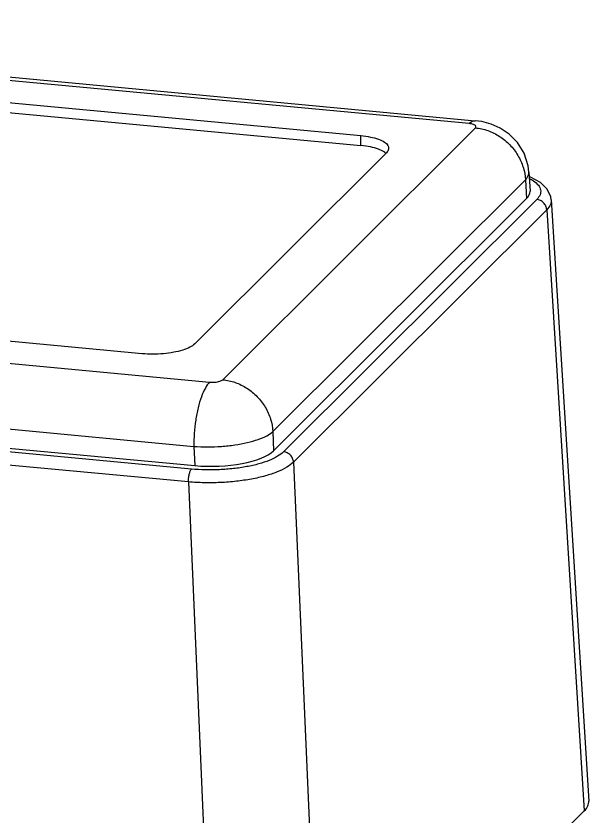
# Model space of a CAD drawing. Header units: millimetres. Extents: x 1779 to 2074, y -741 to -536.
# Drawn here: x 1880.02 to 1904.98, y -690.51 to -655.64 of the extents above; entities that cross this region are included whole.
import ezdxf

# ---------------------------------------------------------------- set-up
doc = ezdxf.new("R2010")
doc.units = ezdxf.units.MM
doc.layers.add('06___PRT_ALL_SURFS', color=7, linetype='Continuous')

msp = doc.modelspace()

# ---------------------------------------------------------------- linework, layer by layer
at = {"color": 7, "linetype": 'Continuous'}
for p, q in [((1853.991, -657.007), (1895.041, -660.85)), ((1853.995, -657.438), (1895.044, -661.281)), ((1895.044, -661.281), (1895.041, -660.85)), ((1896.15, -661.597), (1887.802, -669.916)), ((1902.207, -662.774), (1902.258, -663.593)), ((1891.239, -674.572), (1902.258, -663.593)), ((1902.699, -663.63), (1891.671, -674.617)), ((1903.332, -663.65), (1904.967, -689.82)), ((1903.134, -664.082), (1892.107, -675.069)), ((1903.134, -664.082), (1904.769, -690.25)), ((1885.512, -670.344), (1844.462, -666.501)), ((1887.665, -675.367), (1838.9, -670.802)), ((1839.063, -670.652), (1887.805, -675.215)), ((1887.529, -675.927), (1838.763, -671.361)), ((1891.203, -673.738), (1891.239, -674.572)), ((1887.769, -674.381), (1887.805, -675.215)), ((1892.107, -675.069), (1893.261, -701.716)), ((1887.529, -675.927), (1888.682, -702.573)), ((1893.261, -701.716), (1904.769, -690.25))]:
    msp.add_line(p, q, dxfattribs=at)
msp.add_lwpolyline([(1903.332, -663.651), (1903.314, -663.52), (1903.154, -663.181), (1902.857, -662.897), (1902.422, -662.66), (1902.368, -662.642)], dxfattribs=at)
msp.add_arc((1895.588, -662.28), 0.859, 55.2643, 56.675, dxfattribs=at)
for centre, major_axis, ratio, start_param, end_param in [((1899.707, -663.355), (2.701, 0.072), 0.337327, -0.343096, 0.0118), ((1888.689, -674.333), (2.699, 0.071), 0.33762, -1.913226, -0.343115), ((1901.367, -689.932), (3.601, 0.097), 0.337327, -0.343096, 0.012073)]:
    msp.add_ellipse(centre, major_axis=major_axis, ratio=ratio, start_param=start_param, end_param=end_param, dxfattribs=at)
for points, start_tangent, end_tangent in [([(1895.041, -660.85), (1895.46, -660.911), (1895.811, -661.008), (1896.07, -661.135), (1896.218, -661.282), (1896.249, -661.402)], (0.995646, -0.093216), (-0.000035, -1)), ([(1896.06, -661.562), (1895.805, -661.438), (1895.458, -661.342), (1895.044, -661.281)], (-0.835332, 0.549747), (-0.995646, 0.093216)), ([(1896.249, -661.402), (1896.245, -661.44), (1896.15, -661.597)], (-0.000035, -1), (-0.708386, -0.705825)), ([(1896.131, -661.616), (1896.077, -661.574)], (-0.750087, 0.661339), (-0.821541, 0.570149)), ([(1902.377, -662.716), (1902.558, -662.821), (1902.771, -663.012), (1902.867, -663.215), (1902.843, -663.424), (1902.699, -663.63)], (0.892829, -0.450397), (-0.708256, -0.705956)), ([(1903.134, -664.082), (1903.095, -663.92), (1902.998, -663.778), (1902.859, -663.676), (1902.699, -663.63)], (-0.052711, 0.99861), (-0.995646, 0.093216)), ([(1903.332, -663.651), (1903.299, -663.845), (1903.134, -664.082)], (0.048815, -0.998808), (-0.70482, -0.709386)), ([(1887.802, -669.916), (1887.591, -670.062), (1887.279, -670.188), (1886.887, -670.285), (1886.441, -670.345), (1885.972, -670.366), (1885.512, -670.344)], (-0.708386, -0.705825), (-0.995646, 0.093216)), ([(1891.671, -674.617), (1891.414, -674.812), (1891.051, -674.989), (1890.597, -675.142), (1890.071, -675.263), (1889.491, -675.349), (1888.881, -675.396), (1888.263, -675.402), (1887.665, -675.367)], (-0.708492, -0.705719), (-0.99565, 0.093172)), ([(1892.107, -675.069), (1892.068, -674.907), (1891.971, -674.765), (1891.832, -674.663), (1891.671, -674.617)], (-0.052711, 0.99861), (-0.995646, 0.093216)), ([(1892.107, -675.069), (1891.812, -675.291), (1891.397, -675.492), (1890.879, -675.664), (1890.277, -675.803), (1889.616, -675.901), (1888.919, -675.955), (1888.215, -675.964), (1887.529, -675.927)], (-0.711953, -0.702227), (-0.995946, 0.089953)), ([(1887.529, -675.927), (1887.537, -675.756), (1887.565, -675.59), (1887.61, -675.454), (1887.665, -675.367)], (-0.01735, 0.999849), (0.708386, 0.705825))]:
    msp.add_spline(points, degree=3, dxfattribs=dict(at, start_tangent=start_tangent, end_tangent=end_tangent))
at = {"layer": '06___PRT_ALL_SURFS', "color": 7, "linetype": 'Continuous'}
for p, q in [((1899.751, -660.326), (1851.051, -655.767)), ((1851.317, -655.644), (1900.017, -660.203)), ((1889.024, -671.477), (1900.028, -660.513)), ((1902.355, -662.436), (1902.407, -663.271)), ((1891.203, -673.738), (1902.207, -662.774)), ((1839.752, -667.025), (1888.452, -671.585)), ((1839.07, -669.822), (1887.769, -674.381))]:
    msp.add_line(p, q, dxfattribs=at)
msp.add_lwpolyline([(1902.355, -662.437), (1902.322, -662.167), (1902.149, -661.619), (1901.864, -661.152), (1901.505, -660.785), (1901.111, -660.522), (1900.71, -660.348), (1900.307, -660.243), (1900.017, -660.203)], dxfattribs=at)
for points, start_tangent, end_tangent in [([(1899.751, -660.326), (1899.94, -660.209), (1900.016, -660.206)], (0.708386, 0.705825), (0.994038, -0.109031)), ([(1899.855, -660.342), (1899.751, -660.326)], (-0.97972, 0.20037), (-0.995641, 0.093272)), ([(1900.008, -660.397), (1899.943, -660.366), (1899.855, -660.342)], (-0.835273, 0.549835), (-0.97972, 0.20037)), ([(1900.028, -660.513), (1900.052, -660.474), (1900.045, -660.434), (1900.008, -660.397)], (0.708222, 0.705989), (-0.835273, 0.549835)), ([(1900.028, -660.513), (1900.571, -660.633), (1901.082, -660.885), (1901.527, -661.252), (1901.877, -661.71), (1902.109, -662.229), (1902.207, -662.774)], (0.995646, -0.093216), (0.052711, -0.99861)), ([(1902.207, -662.774), (1902.339, -662.561), (1902.353, -662.437)], (0.685278, 0.728282), (-0.053977, 0.998542)), ([(1888.452, -671.585), (1888.266, -671.841), (1888.096, -672.221), (1887.953, -672.698), (1887.847, -673.241), (1887.784, -673.815), (1887.769, -674.381)], (-0.708386, -0.705825), (0.01735, -0.999849)), ([(1888.452, -671.585), (1888.566, -671.59), (1888.684, -671.585), (1888.795, -671.57), (1888.893, -671.545), (1888.971, -671.514), (1889.024, -671.477)], (0.995651, -0.093161), (0.708554, 0.705657)), ([(1889.024, -671.477), (1889.567, -671.598), (1890.078, -671.85), (1890.523, -672.217), (1890.873, -672.675), (1891.105, -673.193), (1891.203, -673.738)], (0.995646, -0.093216), (0.052711, -0.99861)), ([(1887.769, -674.381), (1888.358, -674.401), (1888.962, -674.379), (1889.551, -674.315), (1890.094, -674.213), (1890.566, -674.078), (1890.942, -673.917), (1891.203, -673.738)], (0.997438, -0.071531), (0.73213, 0.681165))]:
    msp.add_spline(points, degree=3, dxfattribs=dict(at, start_tangent=start_tangent, end_tangent=end_tangent))

doc.saveas('drawing.dxf')
